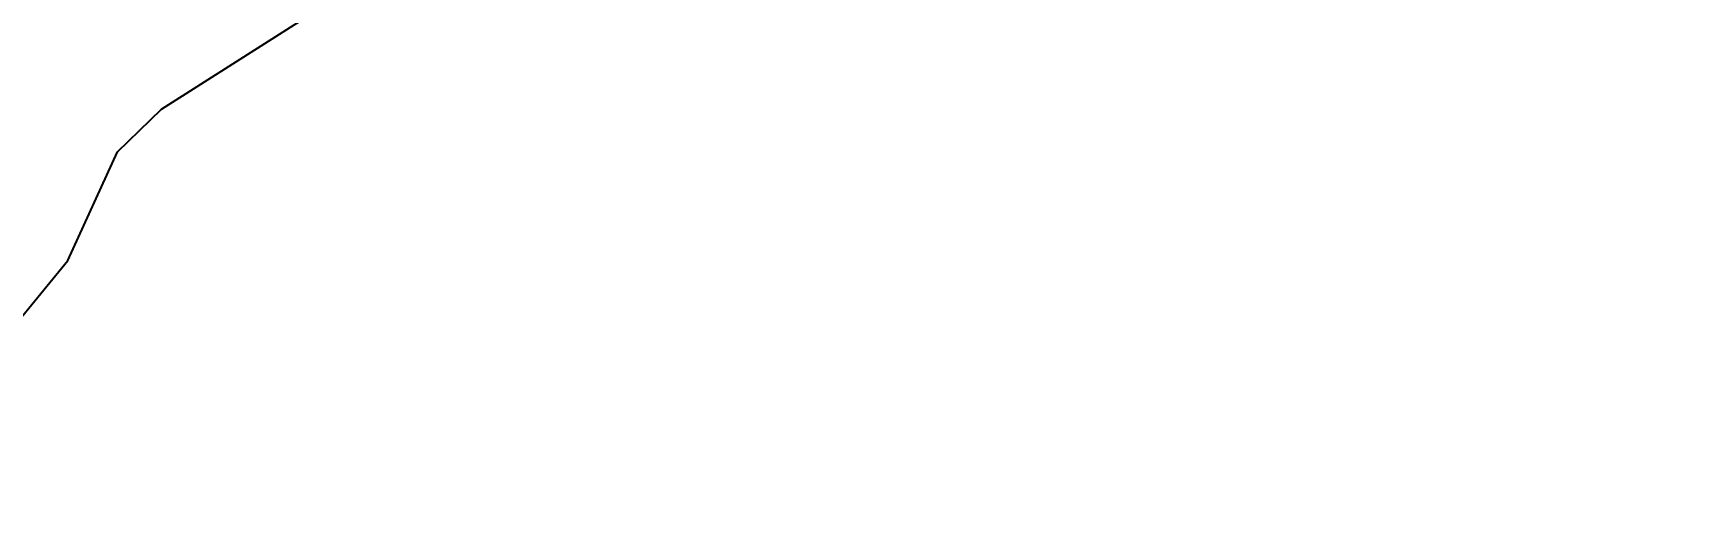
# Model space of a CAD drawing. Header units: inches. Extents: x 653559 to 669309, y 7245317 to 7256454.
# Drawn here: x 663560.7 to 663659.1, y 7250972.5 to 7251001.3 of the extents above; entities that cross this region are included whole.
import ezdxf
from ezdxf.enums import TextEntityAlignment as Align

# ---------------------------------------------------------------- set-up
doc = ezdxf.new("R2010")
doc.units = ezdxf.units.IN
doc.header["$MEASUREMENT"] = 0
for name, color, linetype in [('Cauce', 5, 'Continuous'), ('Perimetral', 190, 'Continuous'), ('TXT_HDR', 160, 'Continuous')]:
    doc.layers.add(name, color=color, linetype=linetype)
doc.styles.add('ROMANS', font='romans.shx', dxfattribs={"height": 150})

msp = doc.modelspace()

# ---------------------------------------------------------------- linework, layer by layer
at = {"layer": 'Cauce', "color": 160}
msp.add_polyline3d([(663552.91, 7250975.93, 0), (663562.72, 7250987.86, 0), (663565.66, 7250994.3, 0), (663568.28, 7250996.82, 0), (663588.63, 7251009.76, 0), (663610.12, 7251021.64, 0), (663662.39, 7251042.6, 0), (663676.04, 7251049.7, 0), (663690.72, 7251060.74, 0), (663699.05, 7251086.2, 0), (663706.28, 7251102.08, 0), (663718.85, 7251114.76, 0), (663736.21, 7251130.69, 0), (663773.76, 7251162.54, 0), (663829.62, 7251211.91, 0), (663837.9, 7251220.38, 0), (663848.36, 7251232.78, 0), (663861.73, 7251251.09, 0)], dxfattribs=at)
at = {"layer": 'Perimetral', "color": 200}
msp.add_polyline3d([(663552.91, 7250975.93, 0), (663562.72, 7250987.86, 0), (663565.66, 7250994.3, 0), (663568.28, 7250996.82, 0), (663588.63, 7251009.76, 0), (663610.12, 7251021.64, 0), (663627.526, 7251028.62, 0), (663658.094, 7251040.877, 0), (663662.39, 7251042.6, 0), (663676.04, 7251049.7, 0), (663690.72, 7251060.74, 0), (663691.456, 7251062.988, 0), (663699.05, 7251086.2, 0), (663706.28, 7251102.08, 0), (663718.85, 7251114.76, 0), (663723.636, 7251119.152, 0), (663736.21, 7251130.69, 0), (663773.76, 7251162.54, 0), (663829.62, 7251211.91, 0), (663837.9, 7251220.38, 0), (663848.36, 7251232.78, 0), (663861.73, 7251251.09, 0)], dxfattribs=at)

# ---------------------------------------------------------------- texts
at = {"layer": 'TXT_HDR', "transparency": 33554613, "style": 'ROMANS'}
msp.add_text('Ao. San Luis', height=100, rotation=39.51557, dxfattribs=at).set_placement((663513.054, 7250767.743), align=Align.MIDDLE)

doc.saveas('drawing.dxf')
